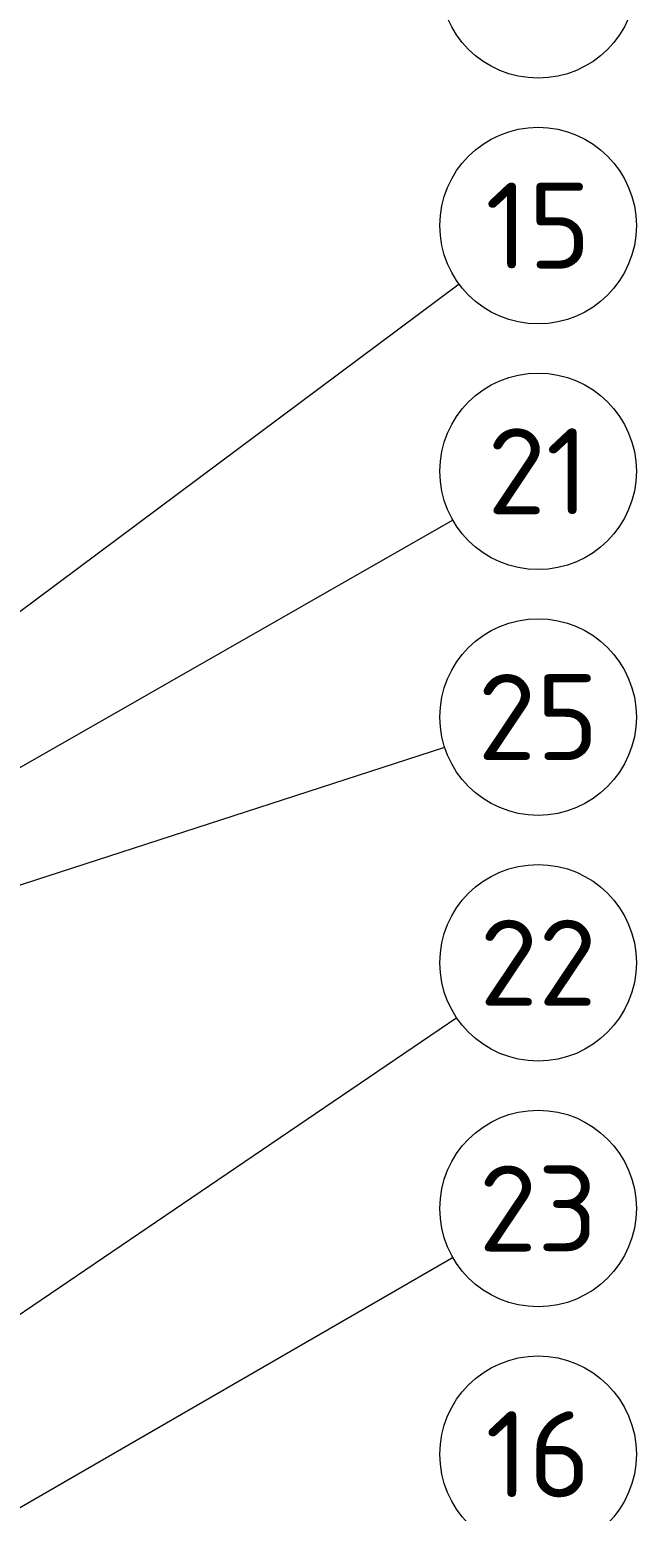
# Model space of a CAD drawing. Header units: millimetres. Extents: x 0 to 2208, y 0 to 420.
# Drawn here: x 123.8 to 148.5, y 157.2 to 217.5 of the extents above; entities that cross this region are included whole.
import ezdxf
from ezdxf.enums import TextEntityAlignment as Align

# ---------------------------------------------------------------- set-up
doc = ezdxf.new("R2010")
doc.units = ezdxf.units.MM
doc.layers.add('06-TEXTO', color=7, linetype='CONTINUOUS', lineweight=25)
doc.layers.add('08-FINA', color=5, linetype='CONTINUOUS', lineweight=18)
doc.styles.add('ISO3098', font='isocpeur.ttf')

msp = doc.modelspace()

# ---------------------------------------------------------------- linework, layer by layer
at = {"layer": '08-FINA'}
for p, q in [((141.259, 207.171), (104.013, 179.443)), ((140.994, 197.575), (104.013, 176.435)), ((140.662, 188.326), (104.013, 176.435)), ((141.157, 177.314), (104.013, 152.102)), ((141.003, 167.56), (114.235, 152.102))]:
    msp.add_line(p, q, dxfattribs=at)
for centre in [(144.467, 219.56), (144.467, 209.56), (144.467, 199.56), (144.467, 189.56), (144.467, 179.56), (144.467, 169.56), (144.467, 159.56)]:
    msp.add_circle(centre, 4, dxfattribs=at)

# ---------------------------------------------------------------- texts
at = {"layer": '06-TEXTO', "style": 'ISO3098'}
for s, p in [('15', (144.467, 209.56)), ('21', (144.467, 199.56)), ('25', (144.467, 189.56)), ('22', (144.467, 179.56)), ('23', (144.467, 169.56)), ('16', (144.467, 159.56))]:
    msp.add_text(s, height=3.5, dxfattribs=at).set_placement(p, align=Align.MIDDLE_CENTER)

doc.saveas('drawing.dxf')
